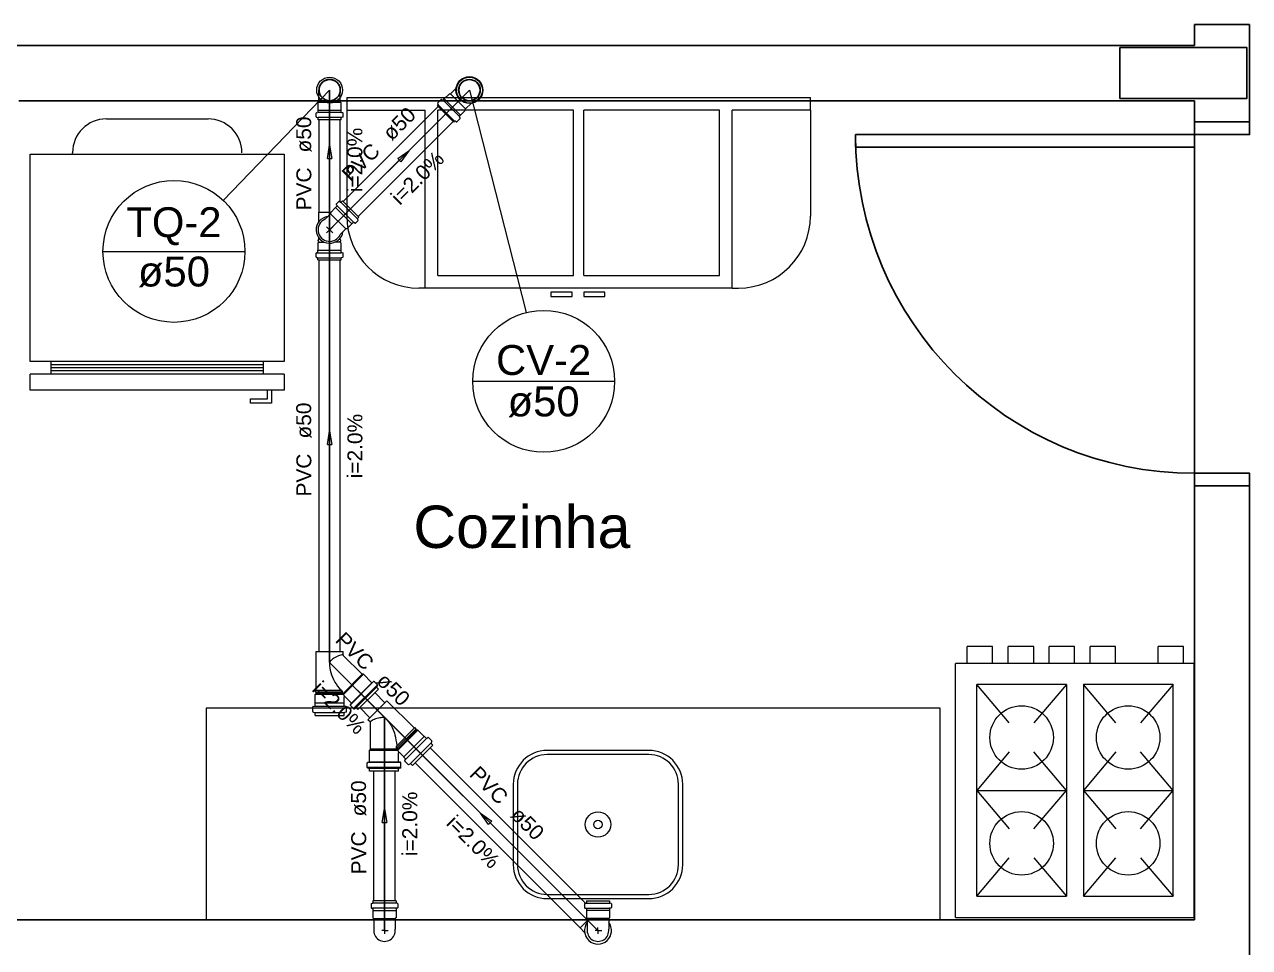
# Model space of a CAD drawing. Header units: inches. Extents: x -27 to 114, y -35 to 60.
# Drawn here: x 14.386 to 17.278, y -31.733 to -29.553 of the extents above; entities that cross this region are included whole.
import ezdxf

# ---------------------------------------------------------------- set-up
doc = ezdxf.new("R2010")
doc.units = ezdxf.units.IN
doc.header["$LTSCALE"] = 10
doc.header["$MEASUREMENT"] = 0
for name, color, linetype, lineweight in [('CV-Colunas', 6, 'Continuous', 30), ('CV-Indicação coluna', 5, 'Continuous', 20), ('CV-Seção tubo', 160, 'Continuous', 20), ('CV-Textos coluna', 7, 'Continuous', 20), ('CV-Textos tubo', 7, 'Continuous', 20), ('CV-Tubos detalhe', 6, 'Continuous', 30), ('FO-PILARES', 2, 'Continuous', 30), ('Simbolos', 160, 'Continuous', 20), ('Simbolos_int', 5, 'Continuous', 5), ('TQ-Colunas', 6, 'Continuous', 30), ('TQ-Indicação coluna', 5, 'Continuous', 20), ('TQ-Sentido tubo', 8, 'Continuous', 20), ('TQ-Seção tubo', 160, 'Continuous', 20), ('TQ-Textos coluna', 7, 'Continuous', 20), ('TQ-Textos tubo', 7, 'Continuous', 20), ('TQ-Tubos detalhe', 6, 'Continuous', 30), ('xeixo', 3, 'Continuous', 20), ('xjanela-porta', 253, 'Continuous', 30), ('xmoveis', 253, 'Continuous', 20), ('xparede', 7, 'Continuous', 30), ('xpiso', 4, 'Continuous', 30), ('xtexto', 7, 'Continuous', 20)]:
    doc.layers.add(name, color=color, linetype=linetype, lineweight=lineweight)
doc.styles.add('Arial', font='arial.ttf')

# ---------------------------------------------------------------- blocks, each defined once
blk = doc.blocks.new('_Closed')
at = {"color": 0, "linetype": 'ByBlock', "lineweight": -2}
for p, q in [((-1, 0.166667), (0, 0)), ((-1, 0.166667), (-1, -0.166667)), ((0, 0), (-1, -0.166667)), ((0, 0), (-1, 0))]:
    blk.add_line(p, q, dxfattribs=at)

msp = doc.modelspace()

# ---------------------------------------------------------------- linework, layer by layer
at = {"layer": 'CV-Colunas', "linetype": 'Continuous'}
msp.add_circle((15.4366, -29.7082), 0.025, dxfattribs=at)
at = {"layer": 'CV-Indicação coluna'}
for p, q in [((15.4366, -29.7082), (15.5705, -30.2337)), ((15.4444, -30.396), (15.7794, -30.396))]:
    msp.add_line(p, q, dxfattribs=at)
msp.add_circle((15.6119, -30.396), 0.1675, dxfattribs=at)
at = {"layer": 'CV-Seção tubo'}
for p, q in [((15.1383, -29.9711), (15.3627, -29.7468)), ((15.1737, -30.0065), (15.398, -29.7821))]:
    msp.add_line(p, q, dxfattribs=at)
at = {"layer": 'CV-Tubos detalhe'}
msp.add_line((15.1066, -30.0382), (15.4366, -29.7082), dxfattribs=at)
at = {"layer": 'FO-PILARES'}
msp.add_lwpolyline([(17.2721, -29.7277), (17.2721, -29.6677), (17.2721, -29.6077), (17.1221, -29.6077), (16.9721, -29.6077), (16.9721, -29.6677), (16.9721, -29.7277), (17.1221, -29.7277), (17.2721, -29.7277), (17.2721, -29.7277)], close=True, dxfattribs=at)
at = {"layer": 'Simbolos'}
for p, q in [((15.0813, -29.7367), (15.0813, -29.7082)), ((15.1318, -29.7367), (15.1318, -29.7082)), ((15.3773, -29.7289), (15.3892, -29.7171)), ((15.3892, -29.7171), (15.392, -29.7171)), ((15.4051, -29.704), (15.392, -29.7171)), ((15.0793, -29.7385), (15.0813, -29.7367)), ((15.0793, -29.7552), (15.0793, -29.7385)), ((15.0793, -29.7555), (15.0793, -29.7552)), ((15.0793, -29.7602), (15.0793, -29.7555)), ((15.1338, -29.7385), (15.1318, -29.7367)), ((15.1338, -29.7552), (15.1338, -29.7385)), ((15.1338, -29.7555), (15.1338, -29.7552)), ((15.1338, -29.7602), (15.1338, -29.7555)), ((15.3611, -29.7452), (15.363, -29.7432)), ((15.3996, -29.7837), (15.3611, -29.7452)), ((15.3616, -29.7394), (15.3632, -29.742)), ((15.3618, -29.7381), (15.3696, -29.7303)), ((15.3708, -29.7302), (15.3729, -29.7319)), ((15.3743, -29.7319), (15.3772, -29.7291)), ((15.3772, -29.7291), (15.3773, -29.7289)), ((15.4159, -29.7675), (15.4277, -29.7556)), ((15.4408, -29.7397), (15.4277, -29.7528)), ((15.4277, -29.7556), (15.4277, -29.7528)), ((15.0748, -29.7712), (15.0748, -29.7625)), ((15.0756, -29.7615), (15.0783, -29.7612)), ((15.0756, -29.7722), (15.0786, -29.773)), ((15.0793, -29.7782), (15.0793, -29.774)), ((15.1338, -29.7782), (15.0793, -29.7782)), ((15.1338, -29.7782), (15.1338, -29.774)), ((15.1376, -29.7722), (15.1346, -29.773)), ((15.1376, -29.7615), (15.1348, -29.7612)), ((15.1383, -29.7712), (15.1383, -29.7625)), ((15.3996, -29.7837), (15.4016, -29.7818)), ((15.4054, -29.7832), (15.4028, -29.7816)), ((15.4067, -29.783), (15.4145, -29.7752)), ((15.4129, -29.7705), (15.4157, -29.7676)), ((15.4146, -29.774), (15.4129, -29.7719)), ((15.4157, -29.7676), (15.4159, -29.7675)), ((15.1206, -29.9857), (15.1088, -29.9977)), ((15.1238, -29.9822), (15.1206, -29.9855)), ((15.1206, -29.9855), (15.1206, -29.9857)), ((15.1286, -29.9712), (15.1223, -29.9775)), ((15.1223, -29.9787), (15.1241, -29.9807)), ((15.1298, -29.971), (15.1323, -29.9725)), ((15.1366, -29.9695), (15.1336, -29.9725)), ((15.1753, -30.008), (15.1366, -29.9695)), ((15.0811, -30.019), (15.0811, -29.9962)), ((15.1088, -30.0002), (15.0958, -30.013)), ((15.1088, -29.9977), (15.1088, -30.0002)), ((15.1736, -30.0162), (15.1673, -30.0225)), ((15.1736, -30.015), (15.1721, -30.0122)), ((15.1753, -30.008), (15.1723, -30.0112)), ((15.1446, -30.036), (15.1318, -30.049)), ((15.1471, -30.036), (15.1446, -30.036)), ((15.1591, -30.0242), (15.1471, -30.036)), ((15.1593, -30.0242), (15.1591, -30.0242)), ((15.1626, -30.0207), (15.1593, -30.0242)), ((15.1661, -30.0225), (15.1638, -30.0207)), ((15.0793, -30.0695), (15.0811, -30.0677)), ((15.0793, -30.0862), (15.0793, -30.0695)), ((15.0811, -30.062), (15.0796, -30.062)), ((15.0796, -30.065), (15.0796, -30.062)), ((15.0811, -30.0652), (15.0796, -30.065)), ((15.0811, -30.062), (15.0811, -30.0575)), ((15.0811, -30.0677), (15.0811, -30.0652)), ((15.1318, -30.062), (15.1318, -30.0575)), ((15.1318, -30.062), (15.1333, -30.062)), ((15.1318, -30.0652), (15.1333, -30.065)), ((15.1318, -30.0677), (15.1318, -30.0652)), ((15.1336, -30.0695), (15.1318, -30.0677)), ((15.1333, -30.065), (15.1333, -30.062)), ((15.1336, -30.0862), (15.1336, -30.0695)), ((15.0748, -30.1022), (15.0748, -30.0935)), ((15.0756, -30.0925), (15.0783, -30.0922)), ((15.0791, -30.0865), (15.0793, -30.0862)), ((15.0791, -30.0912), (15.0791, -30.0865)), ((15.1338, -30.0865), (15.1336, -30.0862)), ((15.1338, -30.0912), (15.1338, -30.0865)), ((15.1373, -30.0925), (15.1348, -30.0922)), ((15.1383, -30.1022), (15.1383, -30.0935)), ((15.0756, -30.1032), (15.0783, -30.104)), ((15.0791, -30.1092), (15.0791, -30.105)), ((15.0791, -30.1092), (15.1338, -30.1092)), ((15.1338, -30.1092), (15.1338, -30.105)), ((15.1376, -30.1032), (15.1346, -30.104)), ((15.0748, -31.1258), (15.0748, -31.0343)), ((15.1383, -31.0423), (15.1383, -31.0343)), ((15.1833, -31.088), (15.1388, -31.0435)), ((15.1868, -31.088), (15.1393, -31.1355)), ((15.1558, -31.1598), (15.2101, -31.1053)), ((15.1868, -31.088), (15.1833, -31.088)), ((15.2058, -31.107), (15.1868, -31.088)), ((15.2101, -31.105), (15.2076, -31.107)), ((15.2196, -31.1128), (15.2118, -31.105)), ((15.2196, -31.1143), (15.2178, -31.1178)), ((15.0726, -31.1353), (15.0748, -31.133)), ((15.0726, -31.1563), (15.0726, -31.1353)), ((15.0731, -31.1295), (15.0731, -31.1258)), ((15.0748, -31.1258), (15.0731, -31.1258)), ((15.0748, -31.1298), (15.0731, -31.1295)), ((15.0748, -31.133), (15.0748, -31.1298)), ((15.1381, -31.1298), (15.1348, -31.1258)), ((15.1406, -31.1563), (15.1406, -31.1415)), ((15.1576, -31.1553), (15.1426, -31.1405)), ((15.1688, -31.1668), (15.2173, -31.1185)), ((15.1733, -31.1713), (15.2218, -31.123)), ((15.2218, -31.123), (15.2178, -31.1193)), ((15.0668, -31.176), (15.0668, -31.165)), ((15.0681, -31.1638), (15.0713, -31.1635)), ((15.0723, -31.1565), (15.0726, -31.1563)), ((15.0723, -31.1623), (15.0723, -31.1565)), ((15.1408, -31.1565), (15.1406, -31.1563)), ((15.1408, -31.1623), (15.1408, -31.1565)), ((15.1451, -31.1638), (15.1418, -31.1635)), ((15.1463, -31.176), (15.1463, -31.165)), ((15.1553, -31.1595), (15.1576, -31.157)), ((15.1633, -31.169), (15.1556, -31.1613)), ((15.1648, -31.1693), (15.1681, -31.1673)), ((15.1733, -31.1713), (15.1696, -31.1675)), ((15.3067, -31.215), (15.242, -31.1503)), ((15.0678, -31.1773), (15.0716, -31.1783)), ((15.0723, -31.185), (15.0723, -31.1795)), ((15.0723, -31.185), (15.1408, -31.185)), ((15.1408, -31.185), (15.1408, -31.1795)), ((15.1453, -31.1773), (15.1416, -31.1783)), ((15.2028, -31.2008), (15.1971, -31.1952)), ((15.2033, -31.265), (15.2033, -31.2)), ((15.3067, -31.215), (15.3079, -31.2137)), ((15.3106, -31.2164), (15.3079, -31.2137)), ((15.3095, -31.2178), (15.3106, -31.2164)), ((15.3118, -31.2201), (15.3095, -31.2178)), ((15.315, -31.2201), (15.3118, -31.2201)), ((15.3299, -31.235), (15.315, -31.2201)), ((15.2648, -31.2625), (15.2643, -31.2574)), ((15.3504, -31.2551), (15.3019, -31.3036)), ((15.3302, -31.235), (15.3299, -31.235)), ((15.3343, -31.239), (15.3302, -31.235)), ((15.3384, -31.2371), (15.3359, -31.2392)), ((15.3479, -31.2449), (15.3401, -31.2371)), ((15.3481, -31.2465), (15.3461, -31.2498)), ((15.3504, -31.2551), (15.3465, -31.2512)), ((15.2008, -31.2675), (15.2033, -31.265)), ((15.2008, -31.2675), (15.268, -31.2675)), ((15.2008, -31.2944), (15.2008, -31.2675)), ((15.2691, -31.2944), (15.2692, -31.2733)), ((15.2818, -31.283), (15.2714, -31.2726)), ((15.2818, -31.2834), (15.2818, -31.283)), ((15.2858, -31.2875), (15.2818, -31.2834)), ((15.1952, -31.3081), (15.1952, -31.2972)), ((15.1962, -31.3092), (15.1999, -31.3104)), ((15.1964, -31.296), (15.1996, -31.2956)), ((15.2735, -31.2963), (15.1966, -31.2961)), ((15.2692, -31.3104), (15.2008, -31.3106)), ((15.2008, -31.317), (15.201, -31.3115)), ((15.2692, -31.3168), (15.2008, -31.317)), ((15.2692, -31.3168), (15.2692, -31.3115)), ((15.2738, -31.3094), (15.2701, -31.3103)), ((15.2736, -31.2958), (15.2703, -31.2956)), ((15.2747, -31.3081), (15.2747, -31.2972)), ((15.2839, -31.2915), (15.286, -31.2891)), ((15.2917, -31.3011), (15.2839, -31.2933)), ((15.2933, -31.3013), (15.2966, -31.2993)), ((15.3019, -31.3036), (15.298, -31.2997)), ((15.2043, -31.6302), (15.2043, -31.639)), ((15.2051, -31.6292), (15.2081, -31.6285)), ((15.2633, -31.6232), (15.2088, -31.6232)), ((15.2088, -31.6232), (15.2088, -31.6275)), ((15.2633, -31.6232), (15.2633, -31.6275)), ((15.2671, -31.6292), (15.2641, -31.6285)), ((15.2678, -31.6302), (15.2678, -31.639)), ((15.7083, -31.6302), (15.7083, -31.639)), ((15.7091, -31.6292), (15.7121, -31.6285)), ((15.7128, -31.6232), (15.7673, -31.6232)), ((15.7128, -31.6232), (15.7128, -31.6275)), ((15.7673, -31.6232), (15.7673, -31.6275)), ((15.7711, -31.6292), (15.7681, -31.6285)), ((15.7718, -31.6302), (15.7718, -31.639)), ((15.2051, -31.64), (15.2078, -31.6402)), ((15.2088, -31.6412), (15.2088, -31.646)), ((15.2088, -31.646), (15.2088, -31.6462)), ((15.2088, -31.6462), (15.2088, -31.663)), ((15.2088, -31.663), (15.2108, -31.6647)), ((15.2633, -31.663), (15.2613, -31.6647)), ((15.2633, -31.6412), (15.2633, -31.646)), ((15.2633, -31.646), (15.2633, -31.6462)), ((15.2633, -31.6462), (15.2633, -31.663)), ((15.2671, -31.64), (15.2643, -31.6402)), ((15.7091, -31.64), (15.7118, -31.6402)), ((15.7128, -31.6412), (15.7128, -31.646)), ((15.7128, -31.646), (15.7128, -31.6462)), ((15.7128, -31.6462), (15.7128, -31.663)), ((15.7128, -31.663), (15.7148, -31.6647)), ((15.7673, -31.663), (15.7653, -31.6647)), ((15.7673, -31.6412), (15.7673, -31.646)), ((15.7673, -31.646), (15.7673, -31.6462)), ((15.7673, -31.6462), (15.7673, -31.663)), ((15.7711, -31.64), (15.7683, -31.6402)), ((15.2108, -31.6647), (15.2108, -31.69)), ((15.2613, -31.6647), (15.2613, -31.69)), ((15.7085, -31.6975), (15.6978, -31.687)), ((15.7148, -31.6647), (15.7148, -31.69)), ((15.7653, -31.6647), (15.7653, -31.69))]:
    msp.add_line(p, q, dxfattribs=at)
msp.add_circle((15.4366, -29.7082), 0.0318, dxfattribs=at)
for centre, radius, start, end in [((15.1066, -29.7082), 0.0253, 0, 180), ((15.3625, -29.7388), 0.001, 135, 210), ((15.3623, -29.7425), 0.001, 315, 30), ((15.3703, -29.731), 0.001, 50, 135), ((15.3736, -29.7312), 0.001, 230, 315), ((15.0758, -29.7625), 0.001, 95, 180), ((15.0758, -29.7712), 0.001, 180, 255), ((15.0783, -29.7602), 0.001, 275, 0), ((15.0783, -29.774), 0.001, 0, 75), ((15.1348, -29.7602), 0.001, 180, 265), ((15.1348, -29.774), 0.001, 105, 180), ((15.1373, -29.7625), 0.001, 0, 85), ((15.1373, -29.7712), 0.001, 285, 0), ((15.4023, -29.7825), 0.001, 60, 135), ((15.406, -29.7823), 0.001, 240, 315), ((15.4136, -29.7712), 0.001, 135, 220), ((15.4138, -29.7745), 0.001, 315, 40), ((15.1231, -29.9782), 0.001, 135, 220), ((15.1233, -29.9815), 0.001, 315, 40), ((15.1293, -29.972), 0.001, 59.9999, 135), ((15.1328, -29.9717), 0.001, 240, 315), ((15.1066, -30.0382), 0.0273, 112.953, 337.047), ((15.1731, -30.0117), 0.001, 135, 210), ((15.1728, -30.0155), 0.001, 315, 30), ((15.1633, -30.0215), 0.001, 50, 135), ((15.1666, -30.0217), 0.001, 230, 315), ((15.0758, -30.0935), 0.001, 94.9999, 180), ((15.0758, -30.1022), 0.001, 180, 255), ((15.0781, -30.0912), 0.001, 275, 0), ((15.1348, -30.0912), 0.001, 180, 265), ((15.1373, -30.0935), 0.001, 0, 85.0001), ((15.1373, -30.1022), 0.001, 285, 0), ((15.0781, -30.105), 0.001, 0, 75.0001), ((15.1348, -30.105), 0.001, 105, 180), ((15.1153, -31.0623), 0.00913, 143.012, 177.918), ((15.1683, -31.1233), 0.0896, 126.152, 132.151), ((15.1478, -31.0955), 0.0551, 111.559, 126.152), ((15.1393, -31.0735), 0.0315, 91.809, 111.559), ((15.1401, -31.0423), 0.00187, 180, 225), ((15.1696, -31.0643), 0.0634, 177.918, 197.489), ((15.2403, -31.042), 0.1375, 197.489, 207.382), ((15.3526, -30.9563), 0.2777, 212.492, 217.628), ((15.2068, -31.1063), 0.00125, 225, 310), ((15.2108, -31.106), 0.00125, 45.0001, 130), ((15.2186, -31.1138), 0.00125, 330, 44.9996), ((15.3526, -30.9563), 0.2777, 218.678, 219.45), ((15.3343, -31.0428), 0.216, 204.59, 206.822), ((15.1418, -31.1415), 0.00125, 44.9996, 180), ((15.2188, -31.1183), 0.00125, 150, 225), ((15.0681, -31.165), 0.00125, 95, 180), ((15.0711, -31.1623), 0.00125, 275, 0), ((15.1421, -31.1623), 0.00125, 180, 265), ((15.1451, -31.165), 0.00125, 0, 85), ((15.1563, -31.1605), 0.00125, 140, 225), ((15.1566, -31.1563), 0.00125, 320, 45.0001), ((15.1641, -31.1683), 0.00125, 225, 300), ((15.1688, -31.1685), 0.00125, 44.9996, 120), ((15.0681, -31.176), 0.00125, 180, 255), ((15.0711, -31.1795), 0.00125, 0, 74.9997), ((15.1421, -31.1795), 0.00125, 105, 180), ((15.1451, -31.176), 0.00125, 285, 0), ((15.2242, -31.2236), 0.0315, 113.441, 133.191), ((15.2337, -31.2452), 0.0551, 98.848, 113.441), ((15.2388, -31.2793), 0.0896, 92.849, 98.848), ((15.2332, -31.1987), 0.00913, 47.082, 81.988), ((15.1962, -31.2385), 0.0634, 27.5107, 47.082), ((15.1305, -31.2728), 0.1375, 17.6176, 27.5107), ((14.9905, -31.2915), 0.2777, 7.3718, 12.5082), ((15.3352, -31.2381), 0.00125, 225, 310), ((15.3392, -31.238), 0.00125, 45, 130), ((15.3474, -31.2503), 0.00125, 150, 225), ((15.347, -31.2457), 0.00125, 330, 45), ((14.9905, -31.2915), 0.2777, 5.5496, 6.3222), ((15.0645, -31.3398), 0.216, 18.1777, 20.4096), ((15.2705, -31.2735), 0.00125, 45, 180), ((15.285, -31.2883), 0.00125, 320, 45), ((15.1966, -31.2972), 0.00125, 95, 180), ((15.1966, -31.3081), 0.00125, 180, 255), ((15.1996, -31.2945), 0.00125, 275, 0), ((15.1996, -31.3115), 0.00125, 0, 75), ((15.2705, -31.2944), 0.00125, 180, 265), ((15.2705, -31.3117), 0.00125, 105, 180), ((15.2736, -31.2972), 0.00125, 0, 85), ((15.2736, -31.3081), 0.00125, 285, 0), ((15.2848, -31.2924), 0.00125, 140, 225), ((15.2926, -31.3002), 0.00125, 225, 300), ((15.2972, -31.3005), 0.00125, 45, 120), ((15.2053, -31.6302), 0.001, 105, 180), ((15.2078, -31.6275), 0.001, 285, 0), ((15.2643, -31.6275), 0.001, 180, 255), ((15.2668, -31.6302), 0.001, 0, 75), ((15.7093, -31.6302), 0.001, 105, 180), ((15.7118, -31.6275), 0.001, 285, 0), ((15.7683, -31.6275), 0.001, 180, 255), ((15.7708, -31.6302), 0.001, 0, 75), ((15.2053, -31.639), 0.001, 180, 265), ((15.2078, -31.6412), 0.001, 0, 85), ((15.2643, -31.6412), 0.001, 95, 180), ((15.2668, -31.639), 0.001, 275, 0), ((15.7093, -31.639), 0.001, 180, 265), ((15.7118, -31.6412), 0.001, 0, 85), ((15.7683, -31.6412), 0.001, 95, 180), ((15.7708, -31.639), 0.001, 275, 0), ((15.2361, -31.6932), 0.0255, 172.826, 7.1737), ((15.7401, -31.6932), 0.0255, 172.826, 7.1737)]:
    msp.add_arc(centre, radius, start, end, dxfattribs=at)
at = {"layer": 'Simbolos_int'}
for p, q in [((15.4277, -29.7528), (15.392, -29.7171)), ((15.0793, -29.7555), (15.1338, -29.7555)), ((15.0813, -29.7367), (15.1318, -29.7367)), ((15.4016, -29.7818), (15.363, -29.7432)), ((15.4129, -29.7705), (15.3743, -29.7319)), ((15.4159, -29.7675), (15.3773, -29.7289)), ((15.1338, -29.761), (15.0793, -29.761)), ((15.1338, -29.7732), (15.0793, -29.7732)), ((15.1206, -29.9855), (15.1593, -30.0242)), ((15.1633, -30.0202), (15.1246, -29.9815)), ((15.1718, -30.0117), (15.1331, -29.973)), ((15.0811, -29.9962), (15.1101, -29.9962)), ((15.1088, -30.0002), (15.1446, -30.036)), ((15.1146, -30.0302), (15.0993, -30.0455)), ((15.1138, -30.0455), (15.0993, -30.031)), ((15.1066, -30.0382), (15.1146, -30.0302)), ((15.0811, -30.0677), (15.0948, -30.0677)), ((15.1318, -30.0677), (15.1183, -30.0677)), ((15.0791, -30.0922), (15.1338, -30.0922)), ((15.0793, -30.0862), (15.1336, -30.0862)), ((15.0791, -30.1042), (15.1338, -30.1042)), ((15.0748, -31.0343), (15.1383, -31.0343)), ((15.1383, -31.133), (15.1833, -31.088)), ((15.1583, -31.1563), (15.2066, -31.1078)), ((15.1641, -31.1683), (15.2186, -31.1138)), ((15.1393, -31.1353), (15.0726, -31.1353)), ((15.0731, -31.1258), (15.1351, -31.1258)), ((15.0731, -31.1295), (15.1381, -31.1295)), ((15.1383, -31.133), (15.0748, -31.133)), ((15.0723, -31.1635), (15.1408, -31.1635)), ((15.1406, -31.1563), (15.0726, -31.1563)), ((15.242, -31.1503), (15.1971, -31.1952)), ((15.0723, -31.1785), (15.1408, -31.1785)), ((15.3079, -31.2137), (15.2641, -31.2576)), ((15.3106, -31.2164), (15.2646, -31.2624)), ((15.2669, -31.265), (15.3118, -31.2201)), ((15.2678, -31.2673), (15.315, -31.2201)), ((15.2818, -31.283), (15.3299, -31.235)), ((15.3352, -31.2399), (15.2867, -31.2883)), ((15.3458, -31.2505), (15.2973, -31.299)), ((15.2669, -31.265), (15.2033, -31.265)), ((15.2736, -31.3081), (15.1966, -31.3081)), ((15.2692, -31.2956), (15.2008, -31.2954)), ((15.2633, -31.6282), (15.2088, -31.6282)), ((15.7128, -31.6282), (15.7673, -31.6282)), ((15.2633, -31.6405), (15.2088, -31.6405)), ((15.2088, -31.646), (15.2633, -31.646)), ((15.7128, -31.6405), (15.7673, -31.6405)), ((15.7673, -31.646), (15.7128, -31.646)), ((15.2108, -31.6647), (15.2613, -31.6647)), ((15.2361, -31.6932), (15.2298, -31.6932)), ((15.2361, -31.6932), (15.2361, -31.686)), ((15.2361, -31.6932), (15.2361, -31.7007)), ((15.2361, -31.6932), (15.2451, -31.6932)), ((15.7148, -31.67), (15.6978, -31.687)), ((15.7653, -31.6647), (15.7148, -31.6647)), ((15.7401, -31.6932), (15.7338, -31.6932)), ((15.7401, -31.6932), (15.7401, -31.686)), ((15.7401, -31.6932), (15.7401, -31.7007)), ((15.7401, -31.6932), (15.7491, -31.6932))]:
    msp.add_line(p, q, dxfattribs=at)
msp.add_circle((15.4366, -29.7082), 0.0255, dxfattribs=at)
for centre, start, end in [((15.1066, -30.0382), 97.8607, 352.139), ((15.7401, -31.6932), 142.861, 37.1393)]:
    msp.add_arc(centre, 0.0318, start, end, dxfattribs=at)
at = {"layer": 'TQ-Colunas', "linetype": 'Continuous'}
msp.add_circle((15.1066, -29.7082), 0.025, dxfattribs=at)
at = {"layer": 'TQ-Indicação coluna'}
for p, q in [((15.1066, -29.7082), (14.8554, -29.9686)), ((14.5716, -30.0892), (14.9066, -30.0892))]:
    msp.add_line(p, q, dxfattribs=at)
msp.add_circle((14.7391, -30.0892), 0.1675, dxfattribs=at)
at = {"layer": 'TQ-Sentido tubo'}
for points in [[(15.1066, -29.8696), (15.1066, -29.9085)], [(15.2712, -29.8739), (15.2437, -29.9014)], [(15.1066, -30.5454), (15.1066, -30.5843)], [(15.2361, -31.4376), (15.2361, -31.4765)], [(15.4855, -31.4387), (15.513, -31.4662)]]:
    msp.add_lwpolyline(points, dxfattribs=at)
at = {"layer": 'TQ-Seção tubo'}
for p, q in [((15.0816, -29.9962), (15.0816, -29.7782)), ((15.1316, -29.972), (15.1316, -29.7782)), ((15.0816, -31.0343), (15.0816, -30.1092)), ((15.1316, -31.0343), (15.1316, -30.1092)), ((15.2372, -31.1551), (15.2135, -31.1313)), ((15.2019, -31.1904), (15.178, -31.1666)), ((15.7109, -31.6288), (15.3438, -31.2616)), ((15.2111, -31.6232), (15.2111, -31.3169)), ((15.2611, -31.6232), (15.2611, -31.3168)), ((15.6981, -31.6867), (15.3085, -31.297))]:
    msp.add_line(p, q, dxfattribs=at)
at = {"layer": 'TQ-Tubos detalhe'}
for p, q in [((15.1066, -30.0382), (15.1066, -29.7082)), ((15.1066, -31.0597), (15.1066, -30.0382)), ((15.2361, -31.1892), (15.1066, -31.0597)), ((15.7401, -31.6932), (15.2361, -31.1892)), ((15.2361, -31.6932), (15.2361, -31.1892))]:
    msp.add_line(p, q, dxfattribs=at)
at = {"layer": 'xeixo'}
for p, q in [((15.1066, -31.0597), (15.1066, -29.7082)), ((15.1066, -30.0382), (15.4366, -29.7082)), ((15.7401, -31.6932), (15.1066, -31.0597)), ((15.2361, -31.6932), (15.2361, -31.1892))]:
    msp.add_line(p, q, dxfattribs=at)
msp.add_circle((15.1066, -29.7082), 0.0305, dxfattribs=at)
at = {"layer": 'xeixo', "color": 6}
msp.add_circle((15.4366, -29.7082), 0.0305, dxfattribs=at)
at = {"layer": 'xjanela-porta'}
for points in [[(17.2781, -29.7832), (17.2781, -29.8132), (17.1481, -29.8132), (17.1481, -29.7832)], [(17.1481, -30.6432), (17.1481, -30.6132), (17.2781, -30.6132), (17.2781, -30.6432)]]:
    msp.add_lwpolyline(points, dxfattribs=at)
msp.add_lwpolyline([(17.1481, -29.8132), (17.1481, -29.8432), (16.3481, -29.8432), (16.3481, -29.8132), (17.1481, -29.8132), (17.1481, -29.8132)], close=True, dxfattribs=at)
msp.add_arc((17.1481, -29.8132), 0.8, 180, 270, dxfattribs=at)
at = {"layer": 'xmoveis'}
for p, q in [((15.1471, -29.7257), (16.2416, -29.7257)), ((15.1471, -29.7257), (15.1471, -29.7557)), ((16.2416, -29.7557), (16.2416, -29.7257)), ((15.1471, -29.7557), (15.3321, -29.7557)), ((15.1471, -29.7557), (15.1471, -30.0057)), ((15.3321, -30.1757), (15.3321, -29.7557)), ((15.3621, -30.1457), (15.3621, -29.7557)), ((15.6821, -29.7557), (15.3621, -29.7557)), ((15.6821, -30.1457), (15.6821, -29.7557)), ((15.7066, -30.1457), (15.7066, -29.7557)), ((16.0266, -29.7557), (15.7066, -29.7557)), ((16.0266, -30.1457), (16.0266, -29.7557)), ((16.2416, -29.7557), (16.0566, -29.7557)), ((16.0566, -30.1757), (16.0566, -29.7557)), ((16.2416, -29.7557), (16.2416, -30.0057)), ((14.5796, -29.7762), (14.8196, -29.7762)), ((14.3996, -30.3492), (14.3996, -29.8592)), ((14.3996, -29.8592), (14.9996, -29.8592)), ((14.4996, -29.8592), (14.4996, -29.8562)), ((14.9996, -29.8592), (14.9996, -30.3492)), ((15.3621, -30.1457), (15.6821, -30.1457)), ((15.7066, -30.1457), (16.0266, -30.1457)), ((15.3321, -30.1757), (15.3171, -30.1757)), ((16.0566, -30.1757), (15.3321, -30.1757)), ((16.0566, -30.1757), (16.0716, -30.1757)), ((14.9996, -30.3492), (14.3996, -30.3492)), ((14.4496, -30.3792), (14.4496, -30.3492)), ((14.9496, -30.3572), (14.4496, -30.3572)), ((14.9496, -30.3492), (14.9496, -30.3792)), ((14.9996, -30.3792), (14.3996, -30.3792)), ((14.3996, -30.4172), (14.3996, -30.3792)), ((14.9496, -30.3642), (14.4496, -30.3642)), ((14.9496, -30.3712), (14.4496, -30.3712)), ((14.9996, -30.3792), (14.9996, -30.4172)), ((14.9996, -30.4172), (14.3996, -30.4172)), ((14.9596, -30.4372), (14.9596, -30.4172)), ((14.9696, -30.4172), (14.9696, -30.4472)), ((14.9196, -30.4472), (14.9196, -30.4372)), ((14.9196, -30.4372), (14.9596, -30.4372)), ((14.9696, -30.4472), (14.9196, -30.4472)), ((16.6116, -31.0622), (16.6116, -31.0222)), ((16.6716, -31.0222), (16.6116, -31.0222)), ((16.6716, -31.0622), (16.6716, -31.0222)), ((16.7686, -31.0222), (16.7086, -31.0222)), ((16.7086, -31.0622), (16.7086, -31.0222)), ((16.7686, -31.0622), (16.7686, -31.0222)), ((16.8651, -31.0222), (16.8051, -31.0222)), ((16.8051, -31.0622), (16.8051, -31.0222)), ((16.8651, -31.0622), (16.8651, -31.0222)), ((16.9016, -31.0622), (16.9016, -31.0222)), ((16.9616, -31.0222), (16.9016, -31.0222)), ((16.9616, -31.0622), (16.9616, -31.0222)), ((17.1226, -31.0222), (17.0626, -31.0222)), ((17.0626, -31.0622), (17.0626, -31.0222)), ((17.1226, -31.0622), (17.1226, -31.0222)), ((17.1476, -31.0622), (16.5841, -31.0622)), ((16.5841, -31.6622), (16.5841, -31.0622)), ((17.1476, -31.6622), (17.1476, -31.0622)), ((16.6341, -31.6122), (16.6341, -31.1122)), ((16.8461, -31.1122), (16.6341, -31.1122)), ((16.7106, -31.2027), (16.6341, -31.1122)), ((16.8461, -31.1122), (16.7691, -31.2027)), ((16.8461, -31.1122), (16.8461, -31.6122)), ((17.0976, -31.1122), (16.8861, -31.1122)), ((16.8861, -31.1122), (16.8861, -31.6122)), ((16.9626, -31.2027), (16.8861, -31.1122)), ((17.0976, -31.1122), (17.0211, -31.2027)), ((17.0976, -31.6122), (17.0976, -31.1122)), ((16.5481, -31.1682), (14.8151, -31.1682)), ((14.8151, -31.1682), (14.8151, -31.6682)), ((16.5481, -31.6682), (16.5481, -31.1682)), ((15.8601, -31.2677), (15.6201, -31.2677)), ((15.8601, -31.2777), (15.6201, -31.2777)), ((16.7106, -31.2712), (16.6341, -31.3622)), ((16.8461, -31.3622), (16.7691, -31.2712)), ((16.9626, -31.2712), (16.8861, -31.3622)), ((17.0976, -31.3622), (17.0211, -31.2712)), ((15.5401, -31.3477), (15.5401, -31.5377)), ((15.5501, -31.3477), (15.5501, -31.5377)), ((15.9301, -31.5377), (15.9301, -31.3477)), ((15.9401, -31.5377), (15.9401, -31.3477)), ((16.6341, -31.3622), (16.8461, -31.3622)), ((16.6341, -31.3622), (16.7106, -31.4527)), ((16.7691, -31.4527), (16.8461, -31.3622)), ((16.8861, -31.3622), (17.0976, -31.3622)), ((16.8861, -31.3622), (16.9626, -31.4527)), ((17.0211, -31.4527), (17.0976, -31.3622)), ((16.6341, -31.6122), (16.7106, -31.5212)), ((16.7691, -31.5212), (16.8461, -31.6122)), ((16.8861, -31.6122), (16.9626, -31.5212)), ((17.0211, -31.5212), (17.0976, -31.6122)), ((15.6201, -31.6077), (15.8601, -31.6077)), ((15.6201, -31.6177), (15.8601, -31.6177)), ((16.6341, -31.6122), (16.8461, -31.6122)), ((16.8861, -31.6122), (17.0976, -31.6122)), ((16.5841, -31.6622), (17.1476, -31.6622))]:
    msp.add_line(p, q, dxfattribs=at)
for points in [[(15.6291, -30.1857), (15.6291, -30.1957), (15.6791, -30.1957), (15.6791, -30.1857), (15.6291, -30.1857), (15.6291, -30.1857)], [(15.7066, -30.1857), (15.7066, -30.1957), (15.7566, -30.1957), (15.7566, -30.1857), (15.7066, -30.1857), (15.7066, -30.1857)]]:
    msp.add_lwpolyline(points, close=True, dxfattribs=at)
for centre, radius in [((16.7401, -31.2372), 0.075), ((16.9916, -31.2372), 0.075), ((15.7401, -31.4427), 0.03), ((15.7401, -31.4427), 0.01), ((16.7401, -31.4872), 0.075), ((16.9916, -31.4872), 0.075)]:
    msp.add_circle(centre, radius, dxfattribs=at)
for centre, radius, start, end in [((14.5796, -29.8562), 0.08, 90, 180), ((14.8196, -29.8562), 0.08, 0, 90), ((15.3171, -30.0057), 0.17, 180, 270), ((16.0716, -30.0057), 0.17, 270, 0), ((15.6201, -31.3477), 0.08, 90, 180), ((15.6201, -31.3477), 0.07, 90, 180), ((15.8601, -31.3477), 0.08, 0, 90), ((15.8601, -31.3477), 0.07, 0, 90), ((15.6201, -31.5377), 0.08, 180, 270), ((15.6201, -31.5377), 0.07, 180, 270), ((15.8601, -31.5377), 0.08, 270, 0), ((15.8601, -31.5377), 0.07, 270, 0)]:
    msp.add_arc(centre, radius, start, end, dxfattribs=at)
at = {"layer": 'xparede'}
for p, q in [((17.1481, -29.5532), (17.1481, -29.6032)), ((17.1481, -29.5532), (17.2781, -29.5532)), ((17.2781, -29.7832), (17.2781, -29.5532)), ((12.8431, -29.6032), (17.1481, -29.6032)), ((17.1481, -29.7332), (14.3731, -29.7332)), ((17.1481, -29.7832), (17.1481, -29.7332)), ((17.1481, -29.7832), (17.2781, -29.7832)), ((17.1481, -31.6682), (17.1481, -30.6432)), ((17.1481, -30.6432), (17.2781, -30.6432)), ((17.2781, -33.7332), (17.2781, -30.6432)), ((12.8431, -31.6682), (17.1481, -31.6682))]:
    msp.add_line(p, q, dxfattribs=at)
at = {"layer": 'xpiso'}
msp.add_line((17.1481, -30.6132), (17.1481, -29.8132), dxfattribs=at)

# ---------------------------------------------------------------- block references
at = {"layer": 'TQ-Sentido tubo'}
for p, xscale, yscale, zscale, rotation in [((15.1066, -29.8379), 0.03170202377216924, 0.03170202377216924, 0.03170202377216924, 90), ((15.2937, -29.8514), 0.03170202377216762, 0.03170202377216762, 0.03170202377216762, 45), ((15.1066, -30.5137), 0.03170202377216924, 0.03170202377216924, 0.03170202377216924, 90), ((15.2361, -31.4059), 0.03170202377216924, 0.03170202377216924, 0.03170202377216924, 90), ((15.4631, -31.4163), 0.03170202377217098, 0.03170202377217098, 0.03170202377217098, 135.0114798194008)]:
    msp.add_blockref('_Closed', p, dxfattribs=dict(at, xscale=xscale, yscale=yscale, zscale=zscale, rotation=rotation))

# ---------------------------------------------------------------- texts
at = {"layer": 'CV-Textos coluna', "char_height": 0.0706, "attachment_point": 8, "line_spacing_factor": 0.798, "style": 'Arial'}
for s, insert, width in [('CV-2', (15.6118, -30.3819), 0.248347), ('ø50', (15.6118, -30.4807), 0.187722)]:
    msp.add_mtext(s, dxfattribs=dict(at, insert=insert, width=width))
at = {"layer": 'CV-Textos tubo', "char_height": 0.0353, "rotation": 45, "line_spacing_factor": 0.798, "style": 'Arial'}
for s, insert, width, attachment_point in [('ø50', (15.2538, -29.8305), 0.093861, 7), ('PVC', (15.2288, -29.8555), 0.112208, 9), ('i=2.0%', (15.3266, -29.9282), 0.168312, 8)]:
    msp.add_mtext(s, dxfattribs=dict(at, insert=insert, width=width, attachment_point=attachment_point))
at = {"layer": 'TQ-Textos coluna', "char_height": 0.0706, "attachment_point": 8, "line_spacing_factor": 0.798, "style": 'Arial'}
for s, insert, width in [('TQ-2', (14.7391, -30.0749), 0.247815), ('ø50', (14.7391, -30.1739), 0.187722)]:
    msp.add_mtext(s, dxfattribs=dict(at, insert=insert, width=width))
at = {"layer": 'TQ-Textos tubo', "char_height": 0.0353, "line_spacing_factor": 0.798, "style": 'Arial'}
for s, insert, width, attachment_point, rotation in [('ø50', (15.0639, -29.8555), 0.093861, 7, 90), ('i=2.0%', (15.1844, -29.8732), 0.168312, 8, 90), ('PVC', (15.0639, -29.891), 0.112208, 9, 90), ('ø50', (15.0639, -30.5312), 0.093861, 7, 90), ('i=2.0%', (15.1844, -30.549), 0.168312, 8, 90), ('PVC', (15.0639, -30.5667), 0.112208, 9, 90), ('PVC', (15.189, -31.0817), 0.112208, 9, 315), ('i=2.0%', (15.1163, -31.1795), 0.168312, 8, 315), ('ø50', (15.214, -31.1067), 0.093861, 7, 315), ('PVC', (15.5058, -31.3985), 0.112208, 9, 315), ('ø50', (15.1934, -31.4235), 0.093861, 7, 90), ('i=2.0%', (15.3139, -31.4412), 0.168312, 8, 90), ('i=2.0%', (15.433, -31.4962), 0.168312, 8, 315), ('ø50', (15.5308, -31.4235), 0.093861, 7, 315), ('PVC', (15.1934, -31.459), 0.112208, 9, 90)]:
    msp.add_mtext(s, dxfattribs=dict(at, insert=insert, width=width, attachment_point=attachment_point, rotation=rotation))
at = {"layer": 'xtexto', "insert": (15.5605, -30.791), "char_height": 0.1, "width": 0.705909, "attachment_point": 8, "line_spacing_factor": 0.798, "style": 'Arial'}
msp.add_mtext('Cozinha', dxfattribs=at)

doc.saveas('drawing.dxf')
